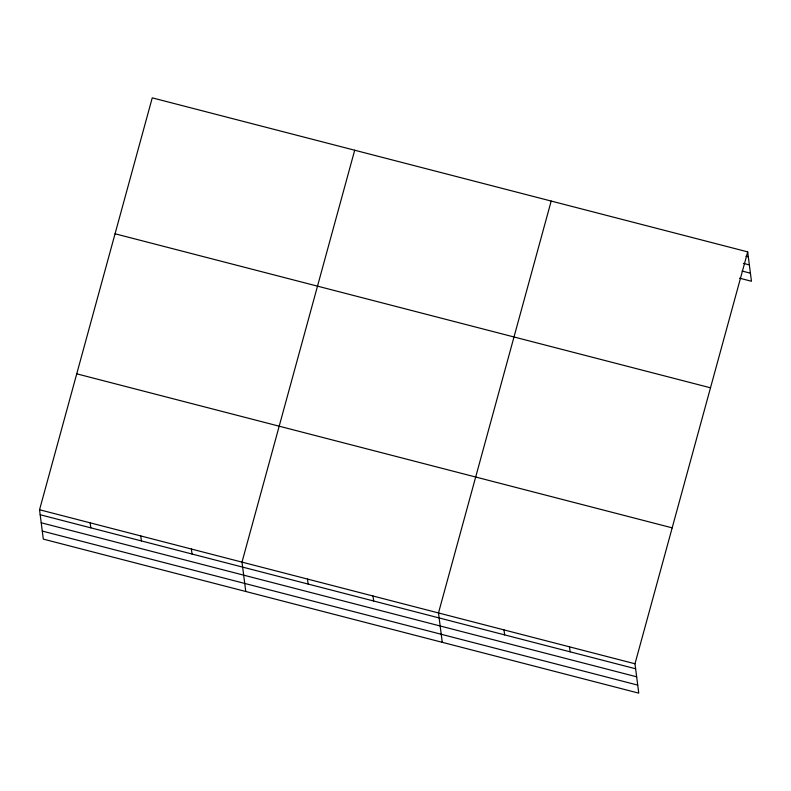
<?xml version="1.0" encoding="UTF-8"?>
<svg xmlns="http://www.w3.org/2000/svg" width="791" height="791" viewBox="0 0 791 791"><rect width="100%" height="100%" fill="white"/><g stroke="black" fill="none" stroke-linecap="round" stroke-linejoin="round"><path stroke-width="1.19" d="M747.693 251.884L634.985 663.778L638.752 693.143L43.307 539.116L39.55 509.75L152.248 97.857L747.693 251.884L751.45 281.25L739.545 278.165M354.694 150.221L241.997 562.124L245.764 591.49M551.189 201.052L438.491 612.946L442.258 642.312M745.943 256.254L748.326 256.877M743.402 263.373L749.354 264.916M742.087 271.046L750.422 273.202M115.061 233.78L710.496 387.808M76.737 373.827L672.182 527.854M39.55 509.75L634.985 663.778M40.193 514.743L635.628 668.771M41.221 522.782L636.656 676.809M42.279 531.068L637.724 685.105M569.49 646.84L570.133 651.824M503.996 629.893L504.628 634.886M372.996 596.009L373.639 600.992M307.501 579.061L308.134 584.055M191.382 549.023L192.025 554.016M140.778 535.932L141.411 540.925M90.164 522.841L90.797 527.834"/></g></svg>
